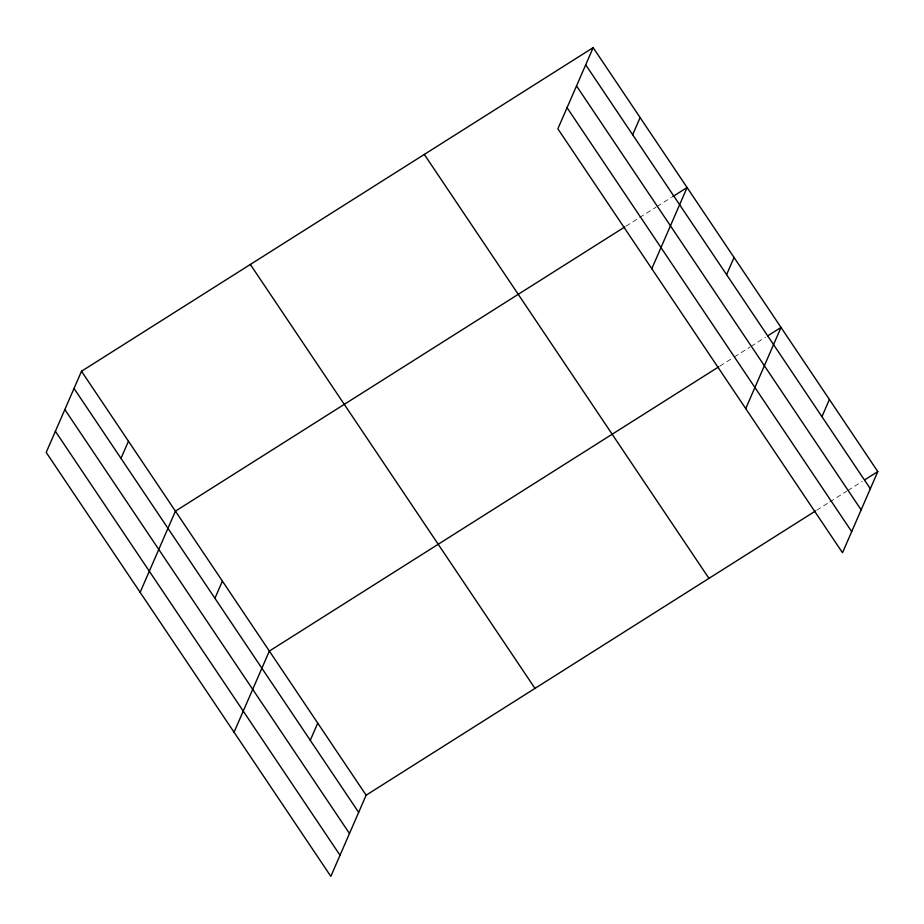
<?xml version="1.0" encoding="UTF-8"?>
<svg xmlns="http://www.w3.org/2000/svg" width="924" height="924" viewBox="0 0 924 924"><rect width="100%" height="100%" fill="white"/><g stroke="black" fill="none" stroke-linecap="round" stroke-linejoin="round"><path stroke-width="0.69" stroke-dasharray="4.62 3.46" d="M626.022 226.161L655.959 207.23M657.149 206.468L671.517 197.378M719.946 366.066L733.125 357.727M734.314 356.976L749.884 347.124M751.085 346.373L765.453 337.283M816.724 510.21L828.701 502.633M829.902 501.871L846.661 491.268M847.862 490.517L862.231 481.427"/><path stroke-width="1.39" d="M593.162 47.632L557.865 128.806L842.503 552.748L877.8 471.575L593.162 47.632L81.497 371.252L46.2 452.425L330.838 876.368L366.135 795.194L815.534 510.96M120.986 458.385L128.459 441.21M140.136 592.33L175.421 511.157L624.82 226.923M214.922 598.278L222.395 581.104M234.061 732.224L269.358 651.062L718.756 366.816M310.279 740.297L317.741 723.134M632.663 134.754L640.124 117.579M651.801 268.699L687.086 187.537L672.718 196.627M726.587 274.659L734.06 257.484M745.726 408.604L781.023 327.431L767.844 335.77M821.944 416.678L829.406 399.503M864.633 479.903L877.8 471.575M585.689 64.807L870.339 488.75M576.507 85.92L861.145 509.863M567.047 107.681L851.685 531.623M424.312 154.423L708.951 578.378M250.346 264.46L534.984 688.403M81.497 371.252L366.135 795.194M74.024 388.427L358.662 812.369M64.842 409.551L349.48 833.494M55.382 431.3L340.02 855.254"/></g></svg>
